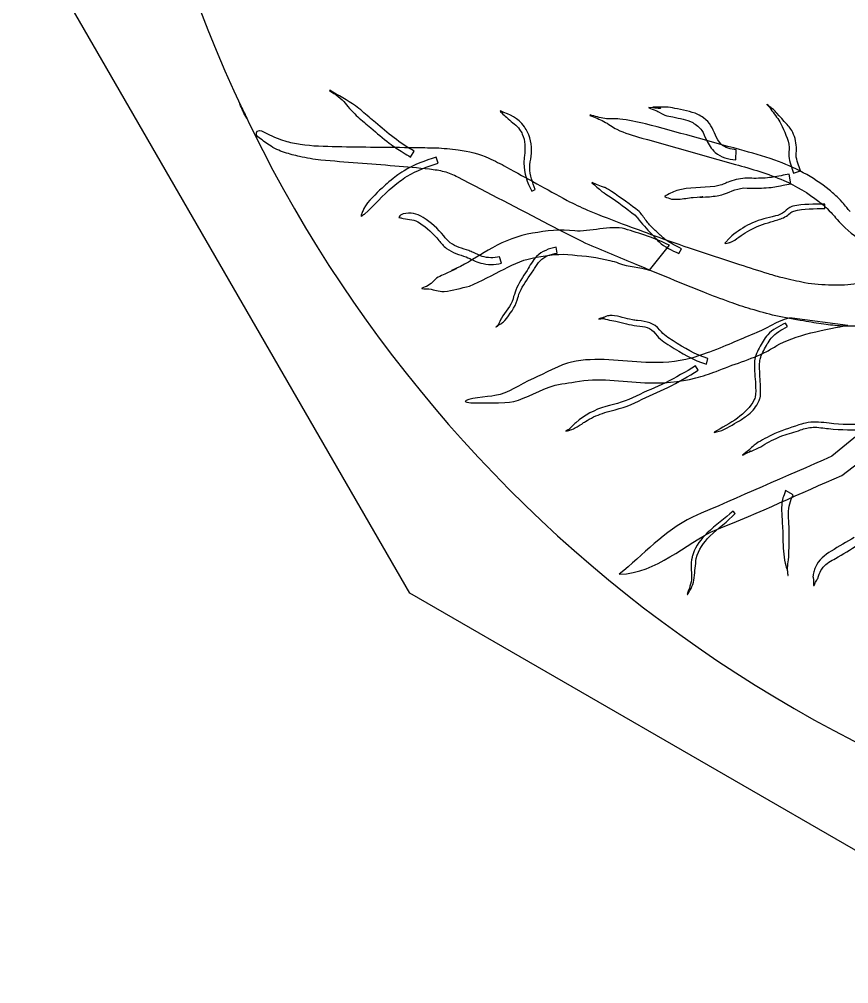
# Model space of a CAD drawing. Extents: x 5.1 to 86.3, y 5.1 to 86.3.
# Drawn here: x 5.13 to 28.22, y 5.13 to 31.98 of the extents above; entities that cross this region are included whole.
import ezdxf

# ---------------------------------------------------------------- set-up
doc = ezdxf.new("R2010")
doc.units = 0
doc.layers.add('View004', color=7, linetype='CONTINUOUS')

msp = doc.modelspace()

# ---------------------------------------------------------------- linework, layer by layer
at = {"layer": 'View004', "color": 7}
for p, q in [((16.003291, 16.002689), (5.132292, 34.830789)), ((34.831293, 5.132289), (16.003291, 16.002689))]:
    msp.add_line(p, q, dxfattribs=at)
at = {"layer": 'View004', "color": 1}
for p, q in [((13.773469, 30.000526), (13.767769, 29.991459)), ((13.767769, 29.991459), (13.767769, 29.991459)), ((25.945101, 29.610685), (25.937957, 29.60272)), ((25.937957, 29.60272), (25.937957, 29.60272)), ((18.523728, 29.425233), (18.517876, 29.416265)), ((18.517876, 29.416265), (18.517876, 29.416265)), ((21.022123, 29.311799), (21.018703, 29.301623)), ((21.018703, 29.301623), (21.018703, 29.301623)), ((22.66028, 29.522974), (22.657924, 29.512516)), ((22.657924, 29.512516), (22.657924, 29.512516)), ((11.465669, 29.221709), (11.465669, 29.221709)), ((16.022788, 28.142323), (16.12257, 28.30879)), ((16.12257, 28.30879), (16.122538, 28.308794)), ((25.076655, 28.061833), (25.092417, 28.340444)), ((25.092417, 28.340444), (25.092441, 28.340438)), ((16.736146, 28.140929), (16.7361, 28.140918)), ((16.788989, 27.972132), (16.736146, 28.140929)), ((26.558734, 27.666404), (26.558771, 27.66641)), ((26.606477, 27.398919), (26.558734, 27.666404)), ((26.688605, 27.690448), (26.880147, 27.759243)), ((26.880147, 27.759243), (26.880078, 27.759247)), ((21.079669, 27.429343), (21.074045, 27.420215)), ((21.074045, 27.420215), (21.074045, 27.420215)), ((19.400485, 27.19255), (19.493441, 27.236463)), ((19.493441, 27.236463), (19.493415, 27.236463)), ((23.102662, 27.044089), (23.10365, 27.033411)), ((23.10365, 27.033411), (23.10365, 27.033411)), ((27.554964, 26.833137), (27.554956, 26.833134)), ((27.554964, 26.711442), (27.554964, 26.833137)), ((14.645247, 26.493382), (14.650491, 26.48981)), ((14.650491, 26.48981), (14.650491, 26.48981)), ((15.694516, 26.460221), (15.6971, 26.454445)), ((15.6971, 26.454445), (15.6971, 26.454445)), ((20.101559, 25.468595), (20.076729, 25.636219)), ((20.076729, 25.636219), (20.07676, 25.636214)), ((22.679159, 24.989209), (23.233813, 25.684944)), ((23.487857, 25.45367), (23.562634, 25.589743)), ((23.562634, 25.589743), (23.562643, 25.589736)), ((24.773083, 25.742099), (24.778403, 25.732789)), ((24.778403, 25.732789), (24.778403, 25.732789)), ((18.500816, 25.362945), (18.500807, 25.362914)), ((18.553545, 25.190227), (18.500816, 25.362945)), ((16.338502, 24.495671), (16.341238, 24.477994)), ((16.341238, 24.477994), (16.341238, 24.477994)), ((21.268464, 23.639397), (21.26968, 23.633241)), ((21.26968, 23.633241), (21.26968, 23.633241)), ((28.195286, 23.456246), (26.643803, 23.65858)), ((18.40052, 23.411855), (18.4047, 23.407143)), ((18.4047, 23.407143), (18.4047, 23.407143)), ((26.464643, 23.521144), (26.464606, 23.521113)), ((26.513587, 23.420471), (26.464643, 23.521144)), ((23.953007, 22.329456), (23.952976, 22.329445)), ((24.032092, 22.211225), (23.953007, 22.329456)), ((24.259094, 22.378787), (24.300385, 22.534833)), ((24.300385, 22.534833), (24.300467, 22.534805)), ((18.780745, 21.320274), (18.780745, 21.320256)), ((20.346503, 20.521068), (20.348479, 20.515064)), ((20.348479, 20.515064), (20.348479, 20.515064)), ((24.472893, 20.481604), (24.475249, 20.475752)), ((24.475249, 20.475752), (24.475249, 20.475752)), ((25.266185, 19.847031), (25.269605, 19.841711)), ((25.269605, 19.841711), (25.269605, 19.841711)), ((26.46393, 18.858435), (26.463993, 18.858525)), ((26.673139, 18.738218), (26.46393, 18.858435)), ((25.001142, 18.288324), (25.001136, 18.288309)), ((25.064374, 18.222143), (25.001142, 18.288324)), ((26.524776, 16.497415), (26.535431, 16.498403)), ((26.535431, 16.498403), (26.535431, 16.498403)), ((27.24496, 16.215227), (27.255455, 16.213023)), ((27.255455, 16.213023), (27.255455, 16.213023)), ((23.727325, 15.968506), (23.733025, 15.96577)), ((23.733025, 15.96577), (23.733025, 15.96577))]:
    msp.add_line(p, q, dxfattribs=at)
at = {"layer": 'View004', "color": 3}
for points in [[(7.701293, 45.701241), (7.701293, 32.125149), (14.944052, 19.580323), (26.701293, 12.792276)], [(26.701293, 12.792276), (38.458534, 6.00423), (52.944052, 6.00423), (64.701292, 12.792276)]]:
    msp.add_open_spline(points, degree=3, dxfattribs=at)
at = {"layer": 'View004', "color": 1}
for points in [[(13.767769, 29.991459), (13.847734, 29.937043), (13.932412, 29.888977), (14.007661, 29.828208)], [(14.490092, 29.562973), (14.263015, 29.725625), (14.014031, 29.859475), (13.773469, 30.000526)], [(14.007661, 29.828208), (14.186049, 29.68415), (14.22681, 29.603465), (14.379976, 29.439105)], [(11.465669, 29.221709), (11.390285, 29.348625), (11.325654, 29.481726), (11.272699, 29.619522)], [(11.272699, 29.619522), (11.337025, 29.486917), (11.401346, 29.354313), (11.465669, 29.221709)], [(14.867421, 29.254369), (14.740768, 29.36146), (14.625298, 29.466128), (14.490092, 29.562973)], [(23.138913, 29.531577), (22.128536, 29.549551), (23.59278, 29.452658), (22.66028, 29.522974)], [(23.376447, 29.497096), (23.297562, 29.510472), (23.218908, 29.530148), (23.138913, 29.531577)], [(25.937957, 29.60272), (26.067259, 29.486054), (25.974186, 29.582428), (26.082249, 29.430303)], [(26.024533, 29.538971), (25.996747, 29.561346), (25.971576, 29.586783), (25.945101, 29.610685)], [(26.124883, 29.465951), (26.09427, 29.493767), (26.056757, 29.513033), (26.024533, 29.538971)], [(14.379976, 29.439105), (14.520063, 29.288783), (14.584751, 29.23474), (14.739086, 29.101875)], [(18.517876, 29.416265), (18.567565, 29.367838), (18.688902, 29.248121), (18.742951, 29.200979)], [(19.192489, 28.985371), (19.010987, 29.238625), (18.797819, 29.313596), (18.523728, 29.425233)], [(21.018703, 29.301623), (21.148155, 29.245421), (21.281728, 29.197889), (21.407058, 29.133014)], [(21.431122, 29.213431), (21.292162, 29.232195), (21.158455, 29.279011), (21.022123, 29.311799)], [(22.657924, 29.512516), (22.952813, 29.400378), (22.805664, 29.46757), (23.097854, 29.307655)], [(23.097854, 29.307655), (23.171483, 29.279474), (23.25161, 29.272687), (23.328726, 29.256294)], [(24.020689, 29.32661), (23.816095, 29.41619), (23.595549, 29.45997), (23.376447, 29.497096)], [(24.179173, 29.231313), (24.129347, 29.26761), (24.073516, 29.294849), (24.020689, 29.32661)], [(26.082249, 29.430303), (26.166805, 29.31127), (26.264391, 29.200739), (26.329373, 29.068398)], [(26.216031, 29.364982), (26.185441, 29.398445), (26.158445, 29.435457), (26.124883, 29.465951)], [(26.427387, 29.133147), (26.182526, 29.405326), (26.452817, 29.105977), (26.216031, 29.364982)], [(14.739086, 29.101875), (14.797796, 29.051335), (14.857398, 29.001828), (14.916552, 28.951802)], [(15.046469, 29.104328), (14.986786, 29.154344), (14.926881, 29.204092), (14.867421, 29.254369)], [(16.122538, 28.308794), (15.727333, 28.523101), (15.385407, 28.81279), (15.046469, 29.104328)], [(18.742951, 29.200979), (18.851837, 29.106005), (18.975978, 29.027605), (19.060736, 28.907306)], [(21.407058, 29.133014), (21.532592, 29.068027), (21.643203, 28.976322), (21.769554, 28.912943)], [(21.848425, 29.200283), (21.709848, 29.213111), (21.569041, 29.194811), (21.431122, 29.213431)], [(22.56333, 29.064047), (22.335179, 29.114944), (22.08147, 29.178709), (21.848425, 29.200283)], [(25.185215, 28.349451), (24.310326, 28.584139), (23.440681, 28.838638), (22.56333, 29.064047)], [(23.328726, 29.256294), (23.515904, 29.216508), (23.706272, 29.186055), (23.879114, 29.09838)], [(23.879114, 29.09838), (23.972147, 29.038233), (24.070586, 28.978526), (24.133283, 28.883371)], [(24.513444, 28.747979), (24.423596, 28.941891), (24.361913, 29.098169), (24.179173, 29.231313)], [(26.329373, 29.068398), (26.427417, 28.856886), (26.539113, 28.646603), (26.565505, 28.41152)], [(26.633701, 28.881289), (26.583959, 28.963318), (26.490648, 29.06193), (26.427387, 29.133147)], [(11.770826, 28.704182), (11.70805, 28.752009), (11.718873, 28.886253), (11.814519, 28.878784)], [(11.814519, 28.878784), (11.898006, 28.875744), (11.962958, 28.812908), (12.039407, 28.785751)], [(12.039407, 28.785751), (12.196271, 28.709941), (12.358433, 28.644854), (12.523722, 28.589979)], [(14.916552, 28.951802), (15.086293, 28.808538), (15.255285, 28.662244), (15.432319, 28.527934)], [(19.060736, 28.907306), (19.085284, 28.865803), (19.114157, 28.826568), (19.13438, 28.782794)], [(19.13438, 28.782794), (19.220623, 28.596116), (19.214367, 28.387191), (19.19648, 28.187574)], [(19.28169, 28.835011), (19.256686, 28.887649), (19.222227, 28.935252), (19.192489, 28.985371)], [(19.381417, 28.161887), (19.405524, 28.388676), (19.380581, 28.626677), (19.28169, 28.835011)], [(21.769554, 28.912943), (21.976809, 28.808982), (22.236798, 28.738675), (22.457909, 28.670861)], [(24.133283, 28.883371), (24.186323, 28.80287), (24.208355, 28.704606), (24.259301, 28.622872)], [(24.66671, 28.503984), (24.598211, 28.57002), (24.554196, 28.66395), (24.513444, 28.747979)], [(26.770031, 28.412708), (26.752802, 28.573076), (26.71867, 28.741161), (26.633701, 28.881289)], [(12.093336, 28.473298), (11.984475, 28.548279), (11.876606, 28.62501), (11.770826, 28.704182)], [(12.518957, 28.266663), (12.369904, 28.318951), (12.222466, 28.381035), (12.093336, 28.473298)], [(12.523722, 28.589979), (12.664454, 28.546135), (12.810416, 28.522598), (12.955628, 28.49917)], [(12.955628, 28.49917), (13.29227, 28.44635), (13.633883, 28.442329), (13.973834, 28.434615)], [(15.432319, 28.527934), (15.584456, 28.412515), (15.657013, 28.367789), (15.820888, 28.265627)], [(22.457909, 28.670861), (23.328197, 28.427628), (24.195908, 28.175186), (25.067838, 27.937805)], [(24.259301, 28.622872), (24.323111, 28.494659), (24.392668, 28.365819), (24.504864, 28.271513)], [(25.092441, 28.340438), (24.937726, 28.360244), (24.782922, 28.391944), (24.66671, 28.503984)], [(12.935222, 28.155894), (12.795648, 28.189517), (12.655621, 28.222607), (12.518957, 28.266663)], [(13.973834, 28.434615), (14.688806, 28.418929), (15.403983, 28.417683), (16.11903, 28.406837)], [(15.820888, 28.265627), (15.887806, 28.223911), (15.955487, 28.183425), (16.022788, 28.142323)], [(16.11903, 28.406837), (16.322214, 28.403417), (16.525511, 28.403189), (16.728623, 28.39771)], [(16.728623, 28.39771), (16.936662, 28.388316), (17.143941, 28.367211), (17.350741, 28.343567)], [(17.350741, 28.343567), (17.640934, 28.296888), (17.934074, 28.240128), (18.201163, 28.112692)], [(19.19648, 28.187574), (19.185863, 28.107445), (19.17653, 28.056789), (19.177358, 27.974075)], [(24.504864, 28.271513), (24.667547, 28.134774), (24.870026, 28.083241), (25.076655, 28.061833)], [(26.161976, 28.054154), (25.826878, 28.17409), (25.527696, 28.252446), (25.185215, 28.349451)], [(26.565505, 28.41152), (26.567709, 28.328059), (26.548329, 28.246023), (26.55406, 28.162622)], [(26.75534, 28.192286), (26.754124, 28.217921), (26.767827, 28.298442), (26.769195, 28.321923)], [(26.880078, 27.759247), (26.839373, 27.902488), (26.762861, 28.040658), (26.75534, 28.192286)], [(26.769195, 28.321923), (26.771019, 28.352133), (26.769798, 28.382442), (26.770031, 28.412708)], [(13.526974, 28.053392), (13.327443, 28.072377), (13.131077, 28.11461), (12.935222, 28.155894)], [(15.585902, 27.889326), (14.899898, 27.947816), (14.213183, 27.997475), (13.526974, 28.053392)], [(16.7361, 28.140918), (16.429654, 28.039011), (16.124177, 27.93079), (15.846864, 27.762198)], [(15.931296, 27.608875), (16.198083, 27.772535), (16.492891, 27.875733), (16.788989, 27.972132)], [(18.201163, 28.112692), (18.366725, 28.033823), (18.532268, 27.95451), (18.691014, 27.862427)], [(19.177358, 27.974075), (19.18017, 27.696447), (19.269512, 27.435234), (19.400485, 27.19255)], [(19.34407, 27.846454), (19.342474, 27.9505), (19.36643, 28.059147), (19.381417, 28.161887)], [(25.067838, 27.937805), (25.522093, 27.807406), (25.978703, 27.680849), (26.411923, 27.488494)], [(27.680339, 27.225946), (27.227361, 27.59088), (26.70821, 27.858644), (26.161976, 28.054154)], [(26.55406, 28.162622), (26.565422, 27.997166), (26.640005, 27.846408), (26.688605, 27.690448)], [(15.846864, 27.762198), (15.652497, 27.644033), (15.60023, 27.592829), (15.421597, 27.450239)], [(16.554909, 27.799762), (16.232564, 27.836401), (15.909007, 27.860584), (15.585902, 27.889326)], [(16.963408, 27.731324), (16.829355, 27.764817), (16.691914, 27.783004), (16.554909, 27.799762)], [(17.342331, 27.581438), (17.219869, 27.640391), (17.095709, 27.697985), (16.963408, 27.731324)], [(18.691014, 27.862427), (19.254714, 27.553436), (19.817879, 27.243426), (20.38192, 26.935075)], [(19.493415, 27.236463), (19.418456, 27.433249), (19.347221, 27.633406), (19.34407, 27.846454)], [(26.558771, 27.66641), (26.485522, 27.651491), (26.412453, 27.635668), (26.339023, 27.621676)], [(15.421597, 27.450239), (15.357438, 27.392646), (15.292017, 27.336434), (15.229127, 27.277464)], [(15.530981, 27.313586), (15.700506, 27.449544), (15.747282, 27.495993), (15.931296, 27.608875)], [(19.882429, 26.256315), (19.035117, 26.696842), (18.189117, 27.139893), (17.342331, 27.581438)], [(21.074045, 27.420215), (21.120131, 27.382071), (21.166969, 27.344823), (21.212302, 27.305788)], [(21.242667, 27.358511), (21.187278, 27.379532), (21.134001, 27.40573), (21.079669, 27.429343)], [(24.913222, 27.463225), (24.768269, 27.409402), (24.786805, 27.399286), (24.641536, 27.355792)], [(25.394991, 27.55051), (25.228086, 27.549522), (25.06947, 27.52125), (24.913222, 27.463225)], [(25.897979, 27.557882), (25.731094, 27.545577), (25.562162, 27.548427), (25.394991, 27.55051)], [(26.339023, 27.621676), (26.160932, 27.587734), (26.07521, 27.570961), (25.897979, 27.557882)], [(26.394086, 27.354528), (26.46504, 27.368565), (26.535679, 27.384122), (26.606477, 27.398919)], [(26.411923, 27.488494), (26.761309, 27.333362), (27.090199, 27.136239), (27.393545, 26.903951)], [(15.229127, 27.277464), (15.059678, 27.118578), (14.842144, 26.913988), (14.726362, 26.70991)], [(14.737645, 26.555998), (15.01728, 26.792097), (15.246933, 27.081745), (15.530981, 27.313586)], [(21.212302, 27.305788), (21.440385, 27.109387), (21.276681, 27.226117), (21.538658, 27.061227)], [(21.618508, 27.179466), (21.329108, 27.361756), (21.553292, 27.240608), (21.242667, 27.358511)], [(22.390668, 26.623537), (22.142432, 26.820761), (21.881678, 27.002683), (21.618508, 27.179466)], [(23.258707, 27.139215), (23.206692, 27.107508), (23.154675, 27.075801), (23.102662, 27.044089)], [(23.436285, 27.209135), (23.375379, 27.190758), (23.317899, 27.162524), (23.258707, 27.139215)], [(24.49403, 27.32027), (24.141981, 27.278136), (23.780155, 27.312898), (23.436285, 27.209135)], [(24.641536, 27.355792), (24.593086, 27.341292), (24.543198, 27.332111), (24.49403, 27.32027)], [(24.733038, 27.105482), (24.963915, 27.176405), (25.133073, 27.299123), (25.390789, 27.278771)], [(25.390789, 27.278771), (25.569709, 27.275503), (25.748967, 27.270388), (25.927636, 27.284623)], [(25.927636, 27.284623), (26.130577, 27.300773), (26.191915, 27.314552), (26.394086, 27.354528)], [(27.926816, 27.001832), (27.847754, 27.079808), (27.762498, 27.151241), (27.680339, 27.225946)], [(20.38192, 26.935075), (20.567389, 26.838338), (20.75765, 26.751152), (20.947997, 26.6646)], [(21.538658, 27.061227), (21.7911, 26.889877), (22.034992, 26.707694), (22.275864, 26.520574)], [(23.10365, 27.033411), (23.165772, 27.012648), (23.227889, 26.991877), (23.290009, 26.971106)], [(23.290009, 26.971106), (23.352649, 26.970503), (23.415393, 26.96571), (23.477936, 26.969282)], [(23.477936, 26.969282), (23.615365, 26.977163), (23.751055, 27.004873), (23.888283, 27.015703)], [(23.888283, 27.015703), (24.575899, 27.069967), (23.656206, 26.986762), (24.344432, 27.037637)], [(24.344432, 27.037637), (24.416107, 27.042957), (24.487346, 27.052996), (24.558803, 27.060665)], [(24.558803, 27.060665), (24.616882, 27.075606), (24.675711, 27.087873), (24.733038, 27.105482)], [(27.393545, 26.903951), (27.46804, 26.839131), (27.545146, 26.777201), (27.617021, 26.70949)], [(28.257515, 26.623804), (28.096021, 26.810799), (28.118112, 26.813168), (27.926816, 27.001832)], [(14.677494, 26.600553), (14.66674, 26.564833), (14.655994, 26.529105), (14.645247, 26.493382)], [(14.726362, 26.70991), (14.706655, 26.675186), (14.693781, 26.637003), (14.677494, 26.600553)], [(16.377471, 26.458748), (16.18497, 26.579591), (16.034878, 26.605445), (15.815831, 26.556451)], [(20.947997, 26.6646), (21.314711, 26.513774), (21.685762, 26.37393), (22.05682, 26.234247)], [(22.580511, 26.374503), (22.516344, 26.45817), (22.459935, 26.543964), (22.390668, 26.623537)], [(26.374871, 26.578069), (26.250426, 26.50742), (26.246239, 26.518402), (26.09383, 26.479094)], [(26.580814, 26.740984), (26.501462, 26.697208), (26.453781, 26.622872), (26.374871, 26.578069)], [(26.445832, 26.472816), (26.498409, 26.499994), (26.547461, 26.541619), (26.593285, 26.579004)], [(26.662416, 26.774918), (26.635215, 26.763594), (26.606609, 26.755211), (26.580814, 26.740984)], [(26.593285, 26.579004), (26.607238, 26.590381), (26.619444, 26.604228), (26.634895, 26.613493)], [(26.634895, 26.613493), (26.652952, 26.62433), (26.673526, 26.630327), (26.692837, 26.638748)], [(27.554956, 26.833134), (27.25722, 26.829562), (26.955559, 26.834122), (26.662416, 26.774918)], [(26.692837, 26.638748), (26.973749, 26.708447), (27.267726, 26.700809), (27.554964, 26.711442)], [(27.617021, 26.70949), (27.815434, 26.522572), (27.776184, 26.534867), (27.95794, 26.338978)], [(14.650491, 26.48981), (14.679546, 26.511872), (14.708593, 26.533935), (14.737645, 26.555998)], [(15.815831, 26.556451), (15.722322, 26.507401), (15.762647, 26.539617), (15.694516, 26.460221)], [(15.6971, 26.454445), (15.779576, 26.441813), (15.737988, 26.449581), (15.821814, 26.431044)], [(15.821814, 26.431044), (15.979127, 26.408267), (16.141291, 26.404133), (16.276948, 26.310215)], [(16.276948, 26.310215), (16.477891, 26.173641), (16.663967, 26.019164), (16.808239, 25.821206)], [(16.948332, 25.944725), (16.791102, 26.151727), (16.591458, 26.314465), (16.377471, 26.458748)], [(22.275864, 26.520574), (22.373234, 26.415764), (22.283084, 26.515938), (22.390107, 26.385157)], [(22.390107, 26.385157), (22.514337, 26.23331), (22.648475, 26.090161), (22.783832, 25.948295)], [(22.781304, 26.148178), (22.68138, 26.246711), (22.66466, 26.264784), (22.580511, 26.374503)], [(26.09383, 26.479094), (25.878946, 26.435675), (25.666386, 26.372795), (25.468714, 26.276502)], [(25.527772, 26.138599), (25.718751, 26.233911), (25.923291, 26.299788), (26.127389, 26.359938)], [(26.127389, 26.359938), (26.246579, 26.396091), (26.336779, 26.416451), (26.445832, 26.472816)], [(27.95794, 26.338978), (28.167662, 26.112944), (28.402449, 25.919027), (28.675693, 25.772799)], [(20.59256, 26.085746), (20.197456, 26.13884), (19.805979, 26.088178), (19.416957, 26.01993)], [(20.906316, 25.733391), (20.56433, 25.906352), (20.221796, 26.078239), (19.882429, 26.256315)], [(21.987692, 26.141667), (21.604457, 26.248121), (20.986885, 26.046192), (20.59256, 26.085746)], [(23.233813, 25.684944), (22.851386, 25.877517), (22.398469, 26.016263), (21.987692, 26.141667)], [(22.05682, 26.234247), (22.349553, 26.124983), (22.642242, 26.015523), (22.93599, 25.909024)], [(22.885623, 26.049762), (22.850853, 26.082564), (22.815345, 26.114613), (22.781304, 26.148178)], [(23.114622, 25.846971), (23.032783, 25.906312), (22.960337, 25.98216), (22.885623, 26.049762)], [(25.468714, 26.276502), (25.287574, 26.188265), (25.125909, 26.068709), (24.963945, 25.950492)], [(25.050844, 25.830787), (25.204386, 25.941614), (25.357653, 26.0537), (25.527772, 26.138599)], [(16.808239, 25.821206), (16.884704, 25.733937), (16.932514, 25.671002), (17.025814, 25.599305)], [(17.129097, 25.757885), (17.060712, 25.812301), (17.00593, 25.879848), (16.948332, 25.944725)], [(19.416957, 26.01993), (19.019807, 25.959168), (18.651473, 25.805545), (18.301128, 25.614622)], [(22.783832, 25.948295), (22.807172, 25.922349), (22.911291, 25.805176), (22.940448, 25.777991)], [(22.93599, 25.909024), (23.680386, 25.642339), (24.432117, 25.396824), (25.18328, 25.150047)], [(22.940448, 25.777991), (23.096976, 25.632053), (23.302571, 25.553968), (23.487857, 25.45367)], [(23.562643, 25.589736), (23.410711, 25.670348), (23.254393, 25.745621), (23.114622, 25.846971)], [(24.963945, 25.950492), (24.830281, 25.805903), (24.893835, 25.875426), (24.773083, 25.742099)], [(24.778403, 25.732789), (24.963325, 25.7756), (24.872178, 25.74387), (25.050844, 25.830787)], [(17.025814, 25.599305), (17.186304, 25.475979), (17.382892, 25.423014), (17.57185, 25.360998)], [(17.64641, 25.536287), (17.46935, 25.597269), (17.278882, 25.638686), (17.129097, 25.757885)], [(18.301128, 25.614622), (17.995972, 25.456481), (17.72459, 25.248179), (17.41538, 25.096911)], [(17.773917, 25.482297), (17.731813, 25.501198), (17.688911, 25.51829), (17.64641, 25.536287)], [(20.07676, 25.636214), (19.875638, 25.590485), (19.682703, 25.5236), (19.532966, 25.375439)], [(22.32387, 25.142494), (21.851352, 25.339459), (21.378834, 25.536426), (20.906316, 25.733391)], [(17.41538, 25.096911), (16.718939, 24.775044), (17.785546, 25.271747), (17.031345, 24.906863)], [(17.57185, 25.360998), (17.705167, 25.304013), (17.835617, 25.230914), (17.975785, 25.191671)], [(18.015219, 25.376768), (17.927553, 25.403498), (17.856864, 25.445047), (17.773917, 25.482297)], [(18.500807, 25.362914), (18.337994, 25.327452), (18.175167, 25.327992), (18.015219, 25.376768)], [(18.627177, 25.023361), (18.908192, 25.180836), (19.212011, 25.299785), (19.530429, 25.354331)], [(19.532966, 25.375439), (19.429844, 25.273403), (19.345152, 25.109585), (19.266118, 24.987109)], [(19.477707, 25.04018), (19.517015, 25.101406), (19.575397, 25.203462), (19.628235, 25.256852)], [(19.530429, 25.354331), (19.861995, 25.409195), (20.192003, 25.465323), (20.529166, 25.417031)], [(19.628235, 25.256852), (19.756582, 25.38654), (19.927079, 25.435798), (20.101559, 25.468595)], [(20.529166, 25.417031), (20.879378, 25.385909), (21.231079, 25.351724), (21.572432, 25.263636)], [(21.572432, 25.263636), (21.650705, 25.240084), (21.741053, 25.222277), (21.816077, 25.188389)], [(17.664812, 24.549302), (17.995362, 24.690645), (18.308856, 24.857842), (18.627177, 25.023361)], [(17.975785, 25.191671), (18.168408, 25.137741), (18.360276, 25.138068), (18.553545, 25.190227)], [(19.266118, 24.987109), (19.150646, 24.809425), (19.033724, 24.630295), (18.95457, 24.432722)], [(19.390655, 24.906397), (19.419671, 24.950994), (19.448962, 24.995409), (19.477707, 25.04018)], [(21.816077, 25.188389), (22.094808, 25.062476), (22.393556, 25.101393), (22.679159, 24.989209)], [(24.184729, 24.377225), (23.562526, 24.627634), (22.942518, 24.88344), (22.32387, 25.142494)], [(25.18328, 25.150047), (25.446285, 25.064145), (25.711337, 24.984732), (25.975083, 24.901166)], [(16.834566, 24.819897), (16.705702, 24.763004), (16.63066, 24.63338), (16.513265, 24.562187)], [(17.031345, 24.906863), (16.966791, 24.875635), (16.896557, 24.855951), (16.834566, 24.819897)], [(19.066299, 24.381182), (19.148224, 24.571728), (19.274166, 24.736376), (19.390655, 24.906397)], [(25.975083, 24.901166), (26.111404, 24.859533), (26.24761, 24.817493), (26.386296, 24.784306)], [(26.386296, 24.784306), (26.587688, 24.733994), (26.791158, 24.692714), (26.994379, 24.650449)], [(16.513265, 24.562187), (16.459966, 24.529864), (16.396756, 24.517841), (16.338502, 24.495671)], [(16.341238, 24.477994), (16.406598, 24.47503), (16.47242, 24.477391), (16.537323, 24.469049)], [(16.537323, 24.469049), (16.703524, 24.447799), (16.786839, 24.396271), (16.959419, 24.402617)], [(16.959419, 24.402617), (17.196051, 24.411327), (17.434716, 24.505572), (17.664812, 24.549302)], [(18.95457, 24.432722), (18.9255, 24.360165), (18.899401, 24.272145), (18.875952, 24.197308)], [(26.994379, 24.650449), (27.24509, 24.603018), (27.501071, 24.596945), (27.755223, 24.583014)], [(27.755223, 24.583014), (27.988654, 24.575946), (28.22243, 24.590082), (28.453731, 24.621843)], [(18.875952, 24.197308), (18.822387, 23.98788), (18.663178, 23.835215), (18.551973, 23.656462)], [(18.651096, 23.591125), (18.778669, 23.773277), (18.935473, 23.940934), (18.992495, 24.161878)], [(18.992495, 24.161878), (19.019718, 24.254449), (19.0276, 24.291171), (19.066299, 24.381182)], [(24.907239, 24.106111), (24.665201, 24.193222), (24.423951, 24.282664), (24.184729, 24.377225)], [(25.500894, 23.908806), (25.301359, 23.969522), (25.102491, 24.0326), (24.907239, 24.106111)], [(26.187665, 23.722946), (25.956658, 23.776876), (25.728884, 23.843576), (25.500894, 23.908806)], [(18.551973, 23.656462), (18.546881, 23.645503), (18.475652, 23.490824), (18.469855, 23.482573)], [(21.506711, 23.719282), (21.346864, 23.654948), (21.426455, 23.681054), (21.268464, 23.639397)], [(21.26968, 23.633241), (21.425445, 23.65769), (21.347544, 23.662524), (21.50316, 23.615465)], [(21.640182, 23.73338), (21.595464, 23.734824), (21.551203, 23.723971), (21.506711, 23.719282)], [(21.918007, 23.675468), (21.851401, 23.692583), (21.7111, 23.731176), (21.640182, 23.73338)], [(22.200932, 23.609781), (22.070119, 23.631806), (22.046292, 23.642499), (21.918007, 23.675468)], [(26.643803, 23.65858), (26.443849, 23.699293), (25.99027, 23.390932), (25.663701, 23.256626)], [(26.965821, 23.578878), (26.705972, 23.624273), (26.445725, 23.668231), (26.187665, 23.722946)], [(18.469855, 23.482573), (18.45087, 23.455563), (18.423631, 23.43543), (18.40052, 23.411855)], [(18.4047, 23.407143), (18.431224, 23.427777), (18.456486, 23.450144), (18.48427, 23.469045)], [(18.48427, 23.469045), (18.651955, 23.583148), (18.504075, 23.459294), (18.651096, 23.591125)], [(21.50316, 23.615465), (21.582471, 23.599839), (21.662681, 23.588819), (21.741707, 23.571803)], [(21.741707, 23.571803), (21.936288, 23.529896), (22.125674, 23.460798), (22.326035, 23.447549)], [(22.342715, 23.59066), (22.295458, 23.597044), (22.247959, 23.601862), (22.200932, 23.609781)], [(22.326035, 23.447549), (22.540804, 23.421899), (22.705397, 23.410886), (22.841016, 23.22354)], [(22.966262, 23.320472), (22.782686, 23.539769), (22.613577, 23.560143), (22.342715, 23.59066)], [(26.464606, 23.521113), (26.288246, 23.432647), (26.099909, 23.345774), (25.965157, 23.196423)], [(26.063617, 23.098962), (26.182353, 23.243901), (26.350907, 23.334211), (26.513587, 23.420471)], [(26.222998, 22.89415), (26.640313, 23.166053), (27.668251, 23.37167), (28.195286, 23.456246)], [(27.528181, 23.48754), (27.339438, 23.509519), (27.153213, 23.547952), (26.965821, 23.578878)], [(28.02425, 23.436764), (27.858481, 23.449555), (27.692733, 23.463197), (27.528181, 23.48754)], [(28.527097, 23.441552), (28.35976, 23.429666), (28.191768, 23.428442), (28.02425, 23.436764)], [(22.841016, 23.22354), (22.956321, 23.068672), (23.085047, 22.98887), (23.24649, 22.883539)], [(23.334977, 23.022977), (23.199678, 23.109801), (23.068174, 23.195189), (22.966262, 23.320472)], [(25.663701, 23.256626), (25.223587, 23.075624), (24.885202, 22.920655), (24.343895, 22.71232)], [(25.965157, 23.196423), (25.926237, 23.153293), (25.869431, 23.067004), (25.836383, 23.01873)], [(25.953798, 22.939508), (25.976324, 22.973374), (26.036527, 23.065896), (26.063617, 23.098962)], [(23.24649, 22.883539), (23.565923, 22.681102), (23.892257, 22.483465), (24.259094, 22.378787)], [(24.300467, 22.534805), (23.950061, 22.636431), (23.640286, 22.82942), (23.334977, 23.022977)], [(25.836383, 23.01873), (25.766851, 22.888696), (25.684358, 22.762508), (25.637243, 22.621686)], [(25.770487, 22.568395), (25.812431, 22.700438), (25.891273, 22.817047), (25.953798, 22.939508)], [(25.940609, 22.732059), (26.03701, 22.781922), (26.128867, 22.840121), (26.222998, 22.89415)], [(22.577421, 22.422099), (21.886828, 22.46), (21.194911, 22.583874), (20.507065, 22.435528)], [(24.343895, 22.71232), (24.297946, 22.696535), (23.893917, 22.557022), (23.845621, 22.543605)], [(24.528779, 22.173314), (24.994023, 22.372831), (25.489643, 22.498804), (25.940609, 22.732059)], [(25.637243, 22.621686), (25.605657, 22.52729), (25.607436, 22.502511), (25.59542, 22.4053)], [(25.737898, 22.388092), (25.746965, 22.465012), (25.746684, 22.493483), (25.770487, 22.568395)], [(30.79923, 22.716144), (30.136279, 21.428179), (28.801236, 20.739946), (27.754011, 19.811241)], [(20.507065, 22.435528), (20.21656, 22.379911), (19.71704, 22.095281), (19.442076, 21.980113)], [(23.845621, 22.543605), (23.43402, 22.429254), (23.001938, 22.412473), (22.577421, 22.422099)], [(23.952976, 22.329445), (23.683889, 22.157772), (23.403291, 22.005011), (23.120298, 21.857709)], [(25.59542, 22.4053), (25.591392, 22.207196), (25.612771, 22.009889), (25.627348, 21.812602)], [(25.763753, 21.821729), (25.752475, 22.010376), (25.739046, 22.198963), (25.737898, 22.388092)], [(20.604537, 21.880876), (21.248514, 22.011864), (21.898307, 21.896099), (22.544519, 21.856564)], [(23.188015, 21.727712), (23.475595, 21.877468), (23.759269, 22.035877), (24.032092, 22.211225)], [(23.96842, 21.992297), (24.142152, 22.037509), (24.357435, 22.114584), (24.528779, 22.173314)], [(19.442076, 21.980113), (19.034257, 21.809296), (18.760716, 21.554551), (18.374296, 21.500071)], [(19.878287, 21.737373), (20.104481, 21.82171), (20.368111, 21.843163), (20.604537, 21.880876)], [(23.120298, 21.857709), (22.849202, 21.730508), (22.570672, 21.621873), (22.303355, 21.48649)], [(22.544519, 21.856564), (23.022528, 21.840117), (23.504185, 21.871467), (23.96842, 21.992297)], [(25.627348, 21.812602), (25.623472, 21.696059), (25.646006, 21.571483), (25.617977, 21.456363)], [(25.753258, 21.441533), (25.781864, 21.562404), (25.759566, 21.698938), (25.763753, 21.821729)], [(18.374296, 21.500071), (18.183376, 21.473152), (17.539451, 21.419438), (17.547258, 21.334896)], [(18.780745, 21.320256), (19.081684, 21.349516), (19.508872, 21.599639), (19.878287, 21.737373)], [(22.303355, 21.48649), (22.039622, 21.340742), (21.745787, 21.27644), (21.457592, 21.199634)], [(22.373302, 21.349291), (22.64013, 21.48611), (22.918411, 21.596668), (23.188015, 21.727712)], [(17.547258, 21.334896), (17.539453, 21.277098), (18.502095, 21.293165), (18.780745, 21.320274)], [(21.49792, 21.048454), (21.796692, 21.128096), (22.099634, 21.199567), (22.373302, 21.349291)], [(25.591681, 21.388548), (25.488008, 21.175965), (25.306963, 21.021324), (25.126087, 20.875719)], [(25.430989, 20.973458), (25.554677, 21.073113), (25.650704, 21.199665), (25.719042, 21.342418)], [(25.617977, 21.456363), (25.612277, 21.432803), (25.600444, 21.411151), (25.591681, 21.388548)], [(25.719042, 21.342418), (25.730442, 21.375455), (25.745209, 21.407519), (25.753258, 21.441533)], [(28.033773, 19.279545), (28.854418, 19.931734), (29.718526, 20.541259), (30.469917, 21.270966)], [(21.457592, 21.199634), (21.151532, 21.106293), (20.86232, 20.960745), (20.621269, 20.748103)], [(20.998564, 20.84423), (21.156263, 20.931991), (21.324966, 20.997889), (21.49792, 21.048454)], [(25.178176, 20.80349), (25.238771, 20.842576), (25.372244, 20.926127), (25.430989, 20.973458)], [(20.621269, 20.748103), (20.582069, 20.713523), (20.547063, 20.674459), (20.509964, 20.637638)], [(20.692912, 20.649546), (20.87202, 20.757224), (20.811478, 20.740113), (20.998564, 20.84423)], [(25.126087, 20.875719), (24.919892, 20.72549), (24.691841, 20.611131), (24.472893, 20.481604)], [(24.61409, 20.507185), (24.81806, 20.570258), (24.99578, 20.697386), (25.178176, 20.80349)], [(26.836304, 20.684706), (26.573701, 20.598984), (26.323129, 20.521356), (26.072955, 20.401026)], [(27.08903, 20.75151), (26.970694, 20.733475), (26.948088, 20.721156), (26.836304, 20.684706)], [(27.675499, 20.730314), (27.480483, 20.755591), (27.285106, 20.781401), (27.08903, 20.75151)], [(28.708822, 20.708958), (28.364016, 20.684326), (28.018935, 20.6947), (27.675499, 20.730314)], [(20.509964, 20.637638), (20.402507, 20.535894), (20.459287, 20.571313), (20.346503, 20.521068)], [(20.348479, 20.515064), (20.477053, 20.542759), (20.407424, 20.524093), (20.556115, 20.575606)], [(20.556115, 20.575606), (20.601715, 20.600253), (20.648487, 20.62284), (20.692912, 20.649546)], [(24.475249, 20.475752), (24.521526, 20.486225), (24.568757, 20.493163), (24.61409, 20.507185)], [(26.072955, 20.401026), (25.909795, 20.312079), (25.734169, 20.237805), (25.588119, 20.120304)], [(26.38677, 20.388597), (26.549402, 20.447824), (26.719096, 20.485507), (26.880956, 20.547047)], [(26.880956, 20.547047), (26.994609, 20.583671), (27.107125, 20.615515), (27.227591, 20.62006)], [(27.227591, 20.62006), (27.372859, 20.625532), (27.516384, 20.596523), (27.660313, 20.583283)], [(27.660313, 20.583283), (28.010532, 20.547191), (28.362822, 20.538915), (28.714265, 20.564344)], [(25.64961, 20.017275), (25.81592, 20.093379), (25.964698, 20.203941), (26.132876, 20.276807)], [(26.132876, 20.276807), (26.245845, 20.331451), (26.266164, 20.344675), (26.38677, 20.388597)], [(25.269605, 19.841711), (25.795589, 20.114768), (25.162504, 19.794371), (25.64961, 20.017275)], [(25.442636, 19.984293), (25.383819, 19.938541), (25.325002, 19.892786), (25.266185, 19.847031)], [(25.588119, 20.120304), (25.536394, 20.078686), (25.491131, 20.029629), (25.442636, 19.984293)], [(27.754011, 19.811241), (26.458614, 19.250833), (25.167842, 18.682238), (23.873292, 18.120725)], [(24.549134, 17.779219), (25.728184, 18.233965), (26.874298, 18.78726), (28.033773, 19.279545)], [(26.463993, 18.858525), (26.396892, 18.672069), (26.371631, 18.639644), (26.354639, 18.438868)], [(26.544574, 18.221029), (26.548982, 18.403109), (26.588107, 18.576306), (26.673139, 18.738218)], [(25.001136, 18.288309), (24.771129, 18.073931), (24.511567, 17.894644), (24.282093, 17.680101)], [(26.354639, 18.438868), (26.345246, 18.327961), (26.360035, 18.136077), (26.367065, 18.024766)], [(23.873292, 18.120725), (23.083645, 17.738604), (22.504811, 17.069965), (21.835238, 16.528468)], [(24.361764, 17.595425), (24.589674, 17.811193), (24.844807, 17.996813), (25.064374, 18.222143)], [(26.367065, 18.024766), (26.386271, 17.719288), (26.377964, 17.911009), (26.387236, 17.598596)], [(26.561887, 17.826894), (26.558467, 17.931021), (26.541982, 18.11419), (26.544574, 18.221029)], [(21.835238, 16.528468), (22.904318, 16.565131), (23.623234, 17.366243), (24.549134, 17.779219)], [(26.564471, 17.602115), (26.563635, 17.677044), (26.564358, 17.752002), (26.561887, 17.826894)], [(24.282093, 17.680101), (24.115866, 17.509888), (23.966806, 17.323545), (23.888205, 17.096081)], [(23.977164, 16.964304), (24.046035, 17.224384), (24.173591, 17.404391), (24.361764, 17.595425)], [(26.387236, 17.598596), (26.3921, 17.373748), (26.390656, 17.144387), (26.436818, 16.922873)], [(26.5437, 16.927328), (26.56172, 17.151523), (26.565026, 17.377354), (26.564471, 17.602115)], [(28.373573, 17.555884), (28.161352, 17.426722), (27.94739, 17.300226), (27.732412, 17.175679)], [(27.850867, 16.969088), (28.064192, 17.090257), (28.274758, 17.217044), (28.481816, 17.348483)], [(23.860723, 16.995679), (23.818254, 16.810705), (23.840112, 16.621934), (23.847651, 16.434804)], [(23.888205, 17.096081), (23.876865, 17.063287), (23.869889, 17.029147), (23.860723, 16.995679)], [(23.922459, 16.432626), (23.939894, 16.609928), (23.952745, 16.787962), (23.977164, 16.964304)], [(26.436818, 16.922873), (26.550929, 16.374881), (26.456723, 17.028404), (26.524776, 16.497415)], [(26.519904, 16.70831), (26.521348, 16.781733), (26.537818, 16.854128), (26.5437, 16.927328)], [(27.732412, 17.175679), (27.548995, 17.065584), (27.385036, 16.923279), (27.293569, 16.725448)], [(27.510571, 16.721635), (27.599971, 16.834624), (27.726892, 16.901498), (27.850867, 16.969088)], [(26.535431, 16.498403), (26.530263, 16.568368), (26.518559, 16.638164), (26.519904, 16.70831)], [(27.293569, 16.725448), (27.273885, 16.682872), (27.26187, 16.637156), (27.246024, 16.593008)], [(27.398898, 16.528988), (27.43977, 16.61122), (27.453276, 16.649223), (27.510571, 16.721635)], [(23.847651, 16.434804), (23.838501, 16.272853), (23.77631, 16.121337), (23.727325, 15.968506)], [(23.733025, 15.96577), (23.831214, 16.112648), (23.903015, 16.253554), (23.922459, 16.432626)], [(27.246024, 16.593008), (27.212918, 16.369896), (27.225162, 16.539641), (27.242832, 16.322734)], [(27.300447, 16.311375), (27.396885, 16.49544), (27.342194, 16.348425), (27.398898, 16.528988)], [(27.242832, 16.322734), (27.24572, 16.287007), (27.244276, 16.251059), (27.24496, 16.215227)], [(27.255455, 16.213023), (27.270458, 16.245809), (27.28372, 16.279439), (27.300447, 16.311375)]]:
    msp.add_open_spline(points, degree=3, dxfattribs=at)

doc.saveas('drawing.dxf')
